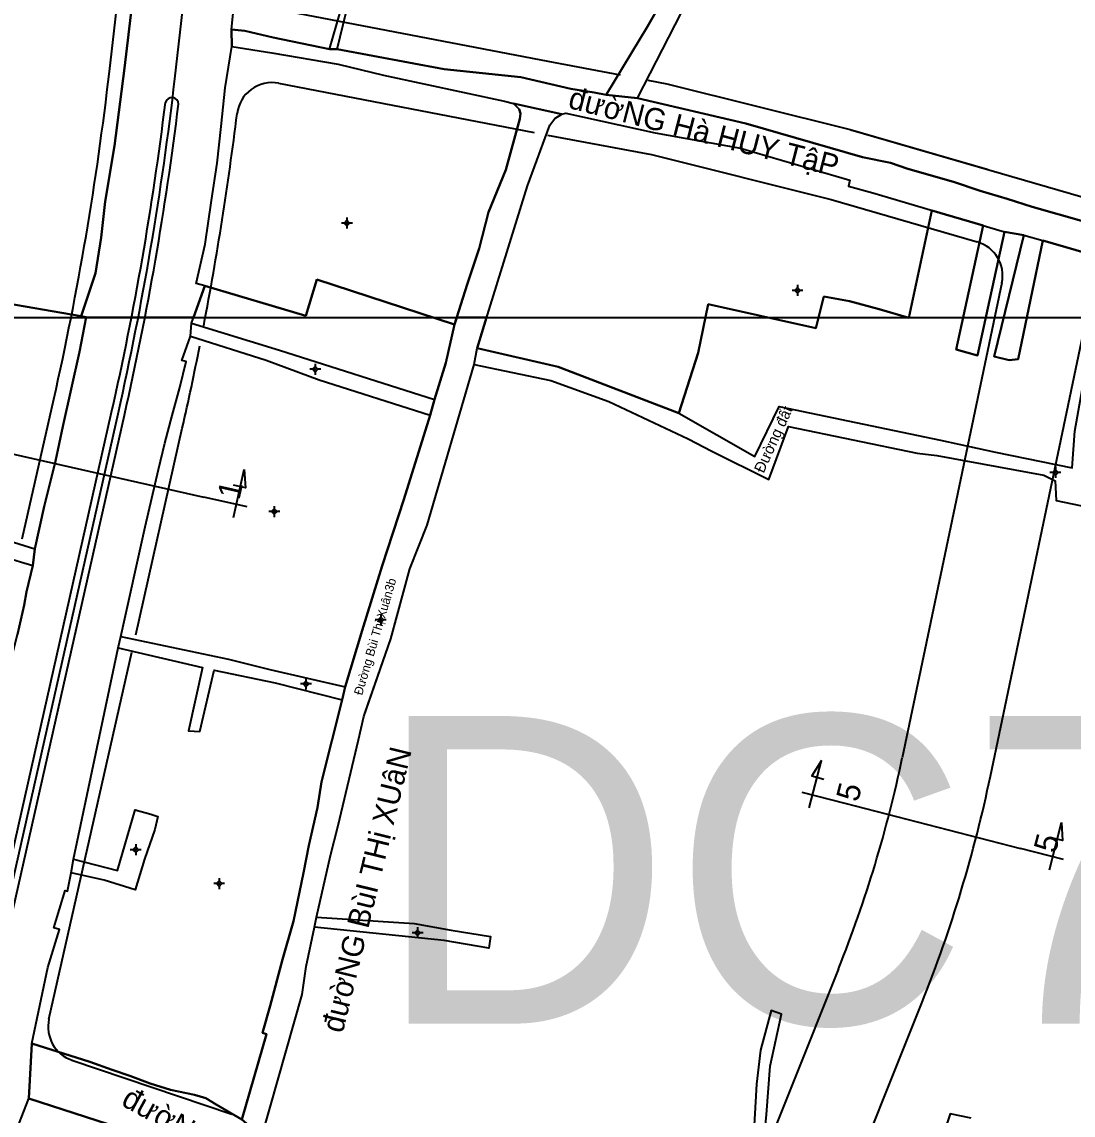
# Model space of a CAD drawing. Extents: x 547408 to 554234, y 1833375 to 1843904.
# Drawn here: x 552099.9 to 552339.2, y 1839318.5 to 1839567.3 of the extents above; entities that cross this region are included whole.
import ezdxf

# ---------------------------------------------------------------- set-up
doc = ezdxf.new("R2010")
doc.units = 0
for name, color, linetype in [('Level 1', 7, 'Continuous'), ('Level 10', 7, 'Continuous'), ('Level 11', 7, 'Continuous'), ('Level 2', 7, 'Continuous'), ('Level 30', 7, 'Continuous'), ('Level 4', 7, 'Continuous'), ('Level 5', 7, 'Continuous'), ('Level 52', 7, 'Continuous'), ('Level 62', 7, 'Continuous')]:
    doc.layers.add(name, color=color, linetype=linetype)

msp = doc.modelspace()

# ---------------------------------------------------------------- linework, layer by layer
at = {"layer": 'Level 1'}
for points in [[(552134.71, 1839554.27), (552146.43, 1839656.65)], [(552091, 1839341.81), (552121.78, 1839478.09)], [(552095.98, 1839469.37), (552141.33, 1839459.13)], [(552148.07, 1839454.5), (552150.52, 1839465.36)], [(552150.52, 1839465.36), (552150.83, 1839461.21), (552148.07, 1839461.83)], [(552151.21, 1839456.9), (552141.33, 1839459.13)], [(552279.13, 1839388.42), (552281.91, 1839399.2)], [(552281.91, 1839399.2), (552279.74, 1839395.65), (552282.49, 1839394.94)], [(552277.44, 1839391.99), (552287.24, 1839389.46)], [(552287.24, 1839389.46), (552327.22, 1839379.14)], [(552333.81, 1839374.3), (552336.6, 1839385.08)], [(552336.6, 1839385.08), (552336.78, 1839380.93), (552334.03, 1839381.64)], [(552337.02, 1839376.61), (552327.22, 1839379.14)]]:
    msp.add_lwpolyline(points, dxfattribs=at)
msp.add_arc((551424.35, 1839635.62), 715, 347.2723, 353.46678, dxfattribs=at)
at = {"layer": 'Level 10'}
for p, q in [((552147.64, 1839565.55), (552147.65, 1839561.66)), ((552169.91, 1839561.07), (552171.66, 1839561.02)), ((552232.94, 1839550.63), (552240.03, 1839549.87)), ((552211.84, 1839548.7), (552222.83, 1839546.24)), ((552138.24, 1839495.72), (552138.51, 1839498.68)), ((552202.83, 1839489.25), (552203.52, 1839492.97)), ((552192.84, 1839477.72), (552193.83, 1839481.29)), ((552102.36, 1839443.58), (552102.86, 1839447.34)), ((552121.84, 1839424.8), (552122.41, 1839427.4)), ((552111.61, 1839376.74), (552121.84, 1839424.8)), ((552172.8, 1839413.01), (552173.45, 1839415.92)), ((552111.09, 1839373.58), (552111.61, 1839376.74)), ((552166.53, 1839361.21), (552166.95, 1839363.5)), ((552101.44, 1839322.27), (552102.18, 1839334.75))]:
    msp.add_line(p, q, dxfattribs=at)
for points in [[(552240.03, 1839549.87), (552250.06, 1839569.41), (552257.09, 1839581.42), (552261.7, 1839591.23), (552278.68, 1839623.29), (552279.98, 1839624.39)], [(552147.64, 1839565.55), (552149.15, 1839580.4), (552150, 1839587.36), (552150.97, 1839595.91), (552151.9, 1839602.8), (552153.13, 1839614.59)], [(552169.91, 1839561.07), (552172.43, 1839569.68), (552173.93, 1839576.79), (552176.94, 1839592.58), (552178.44, 1839599.54), (552180.57, 1839610.24)], [(552171.66, 1839561.02), (552177.21, 1839583.89), (552180.68, 1839596.92), (552182.14, 1839605.43), (552183.15, 1839608.97)], [(552102.86, 1839447.34), (552104.95, 1839456.95), (552107.56, 1839467.32), (552109.21, 1839475.17), (552112.97, 1839492.19), (552114.55, 1839500.06), (552113.36, 1839500.3), (552116.65, 1839510.06), (552117.91, 1839518.2), (552118.84, 1839526.38), (552120.95, 1839539.03), (552123.21, 1839556.72), (552125.09, 1839572.04), (552126.89, 1839587.69)], [(552232.94, 1839550.63), (552242.32, 1839566.23), (552249.4, 1839578.55)], [(552147.64, 1839565.55), (552150.62, 1839565.2), (552157.07, 1839563.68), (552169.91, 1839561.07)], [(552138.51, 1839498.68), (552141.51, 1839507.17), (552139.59, 1839507.74), (552141.63, 1839516.65), (552143.04, 1839526.62), (552144.31, 1839535.1), (552145.24, 1839543.45), (552146.15, 1839552.24), (552147.65, 1839561.66)], [(552147.65, 1839561.66), (552156.8, 1839560.21), (552171.89, 1839557.65), (552182.21, 1839555.09), (552209.76, 1839549.21), (552211.84, 1839548.7)], [(552171.66, 1839561.02), (552196, 1839556.5), (552213.46, 1839554.66), (552224.88, 1839552.05), (552230.15, 1839551.19), (552232.94, 1839550.63)], [(552240.03, 1839549.87), (552264.73, 1839544.16), (552291.3, 1839536.44), (552297.63, 1839535.15), (552301.63, 1839533.79), (552312, 1839530.84), (552318.06, 1839528.84), (552324.19, 1839526.96), (552329.89, 1839525.14), (552341.7, 1839521.86), (552347.69, 1839520.35), (552353.64, 1839518.75), (552363.22, 1839515.94), (552384.32, 1839509.89), (552444.16, 1839493.72), (552451.17, 1839491.76), (552463.31, 1839487.9), (552482.71, 1839482.23), (552501.46, 1839475.87)], [(552193.83, 1839481.29), (552196.44, 1839489.69), (552198.36, 1839498.35), (552201.26, 1839507.47), (552203.97, 1839515.67), (552206.11, 1839523.97), (552210.05, 1839533.57), (552213.29, 1839545.22), (552213.39, 1839546.43), (552213.14, 1839547.42), (552211.84, 1839548.7)], [(552203.52, 1839492.97), (552215.02, 1839529.97), (552220.11, 1839543.75), (552221.2, 1839545.23), (552222.83, 1839546.24)], [(552222.83, 1839546.24), (552223.76, 1839546.5), (552244.04, 1839542.01), (552263.52, 1839538.51), (552288.38, 1839531.24), (552288.09, 1839529.89), (552293.64, 1839528.32), (552323.6, 1839519.46), (552328.01, 1839518.73), (552332.34, 1839517.52), (552346.63, 1839513.37)], [(552203.52, 1839492.97), (552221.99, 1839488.73), (552249.45, 1839478.24), (552266.72, 1839468.35), (552272.3, 1839479.7), (552309.04, 1839472.04), (552321.55, 1839469.36), (552338.97, 1839465.77), (552339.62, 1839474.14), (552346.63, 1839513.37)], [(552138.51, 1839498.68), (552158.57, 1839492.53), (552193.83, 1839481.29)], [(552122.41, 1839427.4), (552127.92, 1839452.32), (552131.01, 1839465.42), (552132.46, 1839471.36), (552134.13, 1839477.7), (552135.87, 1839484.02), (552137.29, 1839489.93), (552136.33, 1839490.21), (552138.24, 1839495.72)], [(552138.24, 1839495.72), (552155.48, 1839490.29), (552167.6, 1839485.83), (552192.84, 1839477.72)], [(552166.95, 1839363.5), (552170.16, 1839377.54), (552171.9, 1839384.39), (552176.53, 1839403.84), (552177.74, 1839409.19), (552183.89, 1839426.83), (552188.24, 1839442.82), (552192.13, 1839452.69), (552202.83, 1839489.25)], [(552202.83, 1839489.25), (552220.34, 1839485.67), (552233.49, 1839480.89), (552251.6, 1839472.39), (552256.99, 1839469.58), (552269.93, 1839463.09), (552274.42, 1839475.15), (552303.75, 1839469.07), (552308.23, 1839468.56), (552332.53, 1839464.1), (552335.17, 1839462.84), (552335.39, 1839458.35), (552356.5, 1839453.96), (552392.71, 1839447.07), (552395.08, 1839446.16), (552395.86, 1839448.39), (552414.17, 1839443.25), (552441.86, 1839436.1), (552486.73, 1839423.53), (552510.63, 1839416.98), (552515.84, 1839416.06), (552520.01, 1839416.61), (552526.52, 1839434.05), (552532.08, 1839457.47)], [(552173.45, 1839415.92), (552177.36, 1839428.77), (552181.92, 1839443.44), (552186.84, 1839458.54), (552192.84, 1839477.72)], [(552050.15, 1839468.31), (552050.68, 1839467.14), (552053.68, 1839464.82), (552059.05, 1839462.7), (552077.95, 1839455.42), (552077.93, 1839455.3), (552089.4, 1839451.54), (552102.86, 1839447.34)], [(552048.35, 1839462.23), (552055.12, 1839459.97), (552070.34, 1839454.11), (552085.2, 1839448.93), (552079.35, 1839431.14), (552081.93, 1839430.4), (552082.61, 1839432.83), (552083.97, 1839436.67), (552087.68, 1839448.05), (552099.57, 1839444.35), (552102.36, 1839443.58)], [(552075.9, 1839328.26), (552080.5, 1839345.32), (552081.18, 1839348.16), (552080.07, 1839348.42), (552082.34, 1839357.03), (552081.53, 1839357.28), (552083.24, 1839366.16), (552085.32, 1839373.71), (552086.29, 1839378.23), (552085.27, 1839378.57), (552086.59, 1839383.4), (552087.53, 1839387.76), (552089.9, 1839387.16), (552090.51, 1839390.6), (552091.45, 1839393.66), (552093.88, 1839403.94), (552092.62, 1839404.29), (552097.47, 1839422.13), (552098.86, 1839427.87), (552100.4, 1839434.55), (552100.9, 1839437.55), (552102.36, 1839443.58)], [(552122.41, 1839427.4), (552146.92, 1839422.24), (552156.37, 1839419.88), (552173.45, 1839415.92)], [(552121.84, 1839424.8), (552140.98, 1839420.3), (552137.81, 1839405.94), (552140.41, 1839405.76), (552143.66, 1839419.72), (552157.55, 1839416.82), (552172.8, 1839413.01)], [(552149.99, 1839317.5), (552155.56, 1839336.92), (552154.66, 1839337.23), (552156.4, 1839343.31), (552159.21, 1839353.89), (552161.7, 1839362.57), (552163.99, 1839373.61), (552165.24, 1839379.86), (552167.21, 1839388.48), (552168.08, 1839394.31), (552172.8, 1839413.01)], [(552111.61, 1839376.74), (552121.64, 1839374.12), (552125.69, 1839387.96), (552129.27, 1839386.97), (552130.86, 1839386.44), (552130.13, 1839383.46), (552127.8, 1839376.7), (552125.71, 1839369.76), (552118.61, 1839371.92), (552111.09, 1839373.58)], [(552102.18, 1839334.75), (552105.82, 1839352.03), (552108.45, 1839360.72), (552107.18, 1839361.1), (552109.73, 1839369.57), (552110.29, 1839369.46), (552111.09, 1839373.58)], [(552166.95, 1839363.5), (552189.23, 1839362.05), (552197.65, 1839360.53), (552206.58, 1839359.15), (552206.19, 1839356.43), (552196.03, 1839358.17), (552166.53, 1839361.21)], [(552154.53, 1839313.64), (552163.68, 1839345.94), (552164.61, 1839352.29), (552166.53, 1839361.21)], [(552268.46, 1839308.55), (552269.39, 1839318.64), (552270.24, 1839329.64), (552272.84, 1839341.47), (552270.46, 1839342.31), (552268.02, 1839333.24), (552267.14, 1839325.49), (552266.56, 1839314.81)], [(552102.18, 1839334.75), (552115.37, 1839330.59), (552120.42, 1839328.74), (552124.49, 1839327.38), (552129.11, 1839325.7), (552133.73, 1839324.21), (552139.19, 1839323.05), (552141.8, 1839322.3), (552144.12, 1839320.88), (552149.99, 1839317.5)], [(552077.72, 1839275.53), (552088.2, 1839269.95), (552130.09, 1839247.34), (552147.56, 1839237.11), (552152.68, 1839234.02), (552174.29, 1839223.39), (552188.55, 1839215.37), (552198.63, 1839209.88), (552222.88, 1839197), (552246.16, 1839240.79), (552251.29, 1839250.58), (552158.62, 1839300.58), (552142.94, 1839308.83), (552101.44, 1839322.27)], [(552077.72, 1839275.53), (552083.96, 1839287.91), (552093.3, 1839283.5), (552095.78, 1839290.46), (552090.09, 1839293.18), (552101.44, 1839322.27)], [(552316.04, 1839317.77), (552311.22, 1839318.73), (552307.29, 1839307.14)]]:
    msp.add_lwpolyline(points, dxfattribs=at)
at = {"layer": 'Level 11'}
for p, q in [((552173.89, 1839522.73), (552173.89, 1839522.11)), ((552173.27, 1839521.48), (552172.64, 1839521.48)), ((552173.89, 1839522.11), (552173.27, 1839521.48)), ((552173.27, 1839521.48), (552173.89, 1839520.85)), ((552174.51, 1839521.48), (552173.89, 1839522.11)), ((552173.89, 1839520.85), (552174.51, 1839521.48)), ((552173.89, 1839520.85), (552173.89, 1839520.23)), ((552175.14, 1839521.48), (552174.51, 1839521.48)), ((552276.47, 1839507.39), (552276.47, 1839506.77)), ((552275.85, 1839506.14), (552275.22, 1839506.14)), ((552276.47, 1839506.77), (552275.85, 1839506.14)), ((552275.85, 1839506.14), (552276.47, 1839505.51)), ((552277.09, 1839506.14), (552276.47, 1839506.77)), ((552276.47, 1839505.51), (552277.09, 1839506.14)), ((552276.47, 1839505.51), (552276.47, 1839504.89)), ((552277.72, 1839506.14), (552277.09, 1839506.14)), ((552166.03, 1839488.2), (552165.41, 1839488.2)), ((552166.66, 1839488.83), (552166.03, 1839488.2)), ((552166.03, 1839488.2), (552166.66, 1839487.57)), ((552166.66, 1839489.45), (552166.66, 1839488.83)), ((552167.29, 1839488.2), (552166.66, 1839488.83)), ((552166.66, 1839487.57), (552167.29, 1839488.2)), ((552166.66, 1839487.57), (552166.66, 1839486.95)), ((552167.91, 1839488.2), (552167.29, 1839488.2)), ((552335.21, 1839465.35), (552334.59, 1839464.72)), ((552335.21, 1839465.97), (552335.21, 1839465.35)), ((552335.83, 1839464.72), (552335.21, 1839465.35)), ((552334.59, 1839464.72), (552333.96, 1839464.72)), ((552334.59, 1839464.72), (552335.21, 1839464.09)), ((552335.21, 1839464.09), (552335.83, 1839464.72)), ((552335.21, 1839464.09), (552335.21, 1839463.47)), ((552336.46, 1839464.72), (552335.83, 1839464.72)), ((552156.73, 1839455.82), (552156.1, 1839455.82)), ((552157.35, 1839456.45), (552156.73, 1839455.82)), ((552156.73, 1839455.82), (552157.35, 1839455.19)), ((552157.35, 1839457.07), (552157.35, 1839456.45)), ((552157.97, 1839455.82), (552157.35, 1839456.45)), ((552157.35, 1839455.19), (552157.97, 1839455.82)), ((552157.35, 1839455.19), (552157.35, 1839454.57)), ((552158.6, 1839455.82), (552157.97, 1839455.82)), ((552180.97, 1839431.17), (552180.34, 1839431.17)), ((552181.59, 1839431.79), (552180.97, 1839431.17)), ((552180.97, 1839431.17), (552181.59, 1839430.55)), ((552181.59, 1839432.42), (552181.59, 1839431.79)), ((552182.21, 1839431.17), (552181.59, 1839431.79)), ((552181.59, 1839430.55), (552182.21, 1839431.17)), ((552181.59, 1839430.55), (552181.59, 1839429.92)), ((552182.84, 1839431.17), (552182.21, 1839431.17)), ((552164.56, 1839417.83), (552164.56, 1839417.21)), ((552163.94, 1839416.58), (552163.31, 1839416.58)), ((552164.56, 1839417.21), (552163.94, 1839416.58)), ((552163.94, 1839416.58), (552164.56, 1839415.95)), ((552165.19, 1839416.58), (552164.56, 1839417.21)), ((552164.56, 1839415.95), (552165.19, 1839416.58)), ((552164.56, 1839415.95), (552164.56, 1839415.33)), ((552165.81, 1839416.58), (552165.19, 1839416.58)), ((552125.17, 1839378.86), (552124.54, 1839378.86)), ((552125.79, 1839379.49), (552125.17, 1839378.86)), ((552125.17, 1839378.86), (552125.79, 1839378.23)), ((552125.79, 1839380.11), (552125.79, 1839379.49)), ((552126.41, 1839378.86), (552125.79, 1839379.49)), ((552125.79, 1839378.23), (552126.41, 1839378.86)), ((552125.79, 1839378.23), (552125.79, 1839377.61)), ((552127.04, 1839378.86), (552126.41, 1839378.86)), ((552144.18, 1839371.15), (552143.55, 1839371.15)), ((552144.8, 1839371.77), (552144.18, 1839371.15)), ((552144.18, 1839371.15), (552144.8, 1839370.53)), ((552144.8, 1839372.4), (552144.8, 1839371.77)), ((552145.43, 1839371.15), (552144.8, 1839371.77)), ((552144.8, 1839370.53), (552145.43, 1839371.15)), ((552144.8, 1839370.53), (552144.8, 1839369.9)), ((552146.05, 1839371.15), (552145.43, 1839371.15)), ((552189.96, 1839360.59), (552189.33, 1839359.96)), ((552189.96, 1839361.21), (552189.96, 1839360.59)), ((552190.59, 1839359.96), (552189.96, 1839360.59)), ((552189.33, 1839359.96), (552188.71, 1839359.96)), ((552189.33, 1839359.96), (552189.96, 1839359.33)), ((552189.96, 1839359.33), (552190.59, 1839359.96)), ((552189.96, 1839359.33), (552189.96, 1839358.71)), ((552191.21, 1839359.96), (552190.59, 1839359.96))]:
    msp.add_line(p, q, dxfattribs=at)
for centre in [(552173.89, 1839521.48), (552276.47, 1839506.14), (552166.66, 1839488.2), (552335.21, 1839464.72), (552157.35, 1839455.82), (552181.59, 1839431.17), (552164.56, 1839416.58), (552125.79, 1839378.86), (552144.8, 1839371.15), (552189.96, 1839359.96)]:
    msp.add_circle(centre, 0.15, dxfattribs=at)
at = {"layer": 'Level 2'}
for p, q in [((552249.4, 1839578.55), (552242.32, 1839566.23)), ((552125.09, 1839572.04), (552123.21, 1839556.72)), ((552240.03, 1839549.87), (552250.06, 1839569.41)), ((552242.32, 1839566.23), (552232.94, 1839550.63)), ((552232.94, 1839550.63), (552240.03, 1839549.87)), ((552213.39, 1839546.43), (552213.29, 1839545.22)), ((552301.63, 1839533.79), (552297.63, 1839535.15)), ((552206.11, 1839523.97), (552203.97, 1839515.67)), ((552198.36, 1839498.35), (552196.44, 1839489.69)), ((552196.44, 1839489.69), (552193.83, 1839481.29)), ((552193.83, 1839481.29), (552192.84, 1839477.72)), ((552192.84, 1839477.72), (552186.84, 1839458.54)), ((552186.84, 1839458.54), (552181.92, 1839443.44)), ((552181.92, 1839443.44), (552177.36, 1839428.77)), ((552165.24, 1839379.86), (552163.99, 1839373.61)), ((552163.99, 1839373.61), (552161.7, 1839362.57)), ((552156.4, 1839343.31), (552154.66, 1839337.23)), ((552154.66, 1839337.23), (552155.56, 1839336.92)), ((552102.18, 1839334.75), (552101.44, 1839322.27))]:
    msp.add_line(p, q, dxfattribs=at)
for points in [[(552090.09, 1839293.18), (552101.44, 1839322.27), (552102.18, 1839334.75), (552105.82, 1839352.03), (552108.45, 1839360.72), (552107.18, 1839361.1), (552109.73, 1839369.57), (552110.29, 1839369.46), (552111.09, 1839373.58), (552111.61, 1839376.74), (552121.84, 1839424.8), (552122.41, 1839427.4), (552127.92, 1839452.32), (552131.01, 1839465.42), (552132.46, 1839471.36), (552134.13, 1839477.7), (552135.87, 1839484.02), (552137.29, 1839489.93), (552136.33, 1839490.21), (552138.24, 1839495.72), (552138.51, 1839498.68), (552141.51, 1839507.17), (552139.59, 1839507.74), (552141.63, 1839516.65), (552143.04, 1839526.62), (552144.31, 1839535.1), (552145.24, 1839543.45), (552146.15, 1839552.24), (552147.65, 1839561.66), (552147.64, 1839565.55), (552149.15, 1839580.4)], [(552264.73, 1839544.16), (552240.03, 1839549.87), (552232.94, 1839550.63), (552230.15, 1839551.19), (552224.88, 1839552.05), (552213.46, 1839554.66), (552196, 1839556.5), (552171.66, 1839561.02), (552169.91, 1839561.07), (552157.07, 1839563.68), (552150.62, 1839565.2), (552147.64, 1839565.55), (552147.65, 1839561.66), (552156.8, 1839560.21), (552171.89, 1839557.65), (552182.21, 1839555.09), (552209.76, 1839549.21), (552211.84, 1839548.7), (552222.83, 1839546.24), (552223.76, 1839546.5)], [(552123.21, 1839556.72), (552120.95, 1839539.03), (552118.84, 1839526.38), (552117.91, 1839518.2), (552116.65, 1839510.06), (552113.36, 1839500.3), (552114.55, 1839500.06), (552112.97, 1839492.19)], [(552222.83, 1839546.24), (552211.84, 1839548.7), (552213.14, 1839547.42), (552213.39, 1839546.43)], [(552213.29, 1839545.22), (552210.05, 1839533.57), (552206.11, 1839523.97)], [(552220.11, 1839543.75), (552221.2, 1839545.23), (552222.83, 1839546.24)], [(552223.76, 1839546.5), (552244.04, 1839542.01), (552263.52, 1839538.51), (552288.38, 1839531.24)], [(552155.56, 1839336.92), (552149.99, 1839317.5), (552154.53, 1839313.64), (552163.68, 1839345.94), (552164.61, 1839352.29), (552166.53, 1839361.21), (552166.95, 1839363.5), (552170.16, 1839377.54), (552171.9, 1839384.39), (552176.53, 1839403.84), (552177.74, 1839409.19), (552178.05, 1839410.07), (552183.89, 1839426.83), (552188.24, 1839442.82), (552192.13, 1839452.69), (552202.83, 1839489.25), (552203.52, 1839492.97), (552215.02, 1839529.97), (552220.11, 1839543.75)], [(552297.63, 1839535.15), (552291.3, 1839536.44), (552264.73, 1839544.16)], [(552318.06, 1839528.84), (552312, 1839530.84), (552301.63, 1839533.79)], [(552288.38, 1839531.24), (552288.09, 1839529.89), (552293.64, 1839528.32)], [(552293.64, 1839528.32), (552323.6, 1839519.46), (552328.01, 1839518.73), (552332.34, 1839517.52), (552346.63, 1839513.37)], [(552329.89, 1839525.14), (552324.19, 1839526.96), (552318.06, 1839528.84)], [(552347.69, 1839520.35), (552341.7, 1839521.86), (552329.89, 1839525.14)], [(552203.97, 1839515.67), (552201.26, 1839507.47), (552198.36, 1839498.35)], [(552112.97, 1839492.19), (552109.21, 1839475.17), (552107.56, 1839467.32), (552104.95, 1839456.95), (552102.86, 1839447.34)], [(552102.86, 1839447.34), (552102.36, 1839443.58), (552100.9, 1839437.55), (552100.4, 1839434.55), (552098.86, 1839427.87)], [(552177.36, 1839428.77), (552173.45, 1839415.92), (552172.8, 1839413.01), (552168.08, 1839394.31), (552167.21, 1839388.48), (552165.24, 1839379.86)], [(552161.7, 1839362.57), (552159.21, 1839353.89), (552156.4, 1839343.31)], [(552250.4, 1839261.56), (552249.33, 1839262.35), (552246.45, 1839263.89), (552233.73, 1839270.63), (552216.5, 1839280.42), (552199.25, 1839289.67), (552189.55, 1839296.89), (552184.13, 1839299.61), (552179.79, 1839301.93), (552174.27, 1839304.11), (552154.53, 1839313.64), (552149.99, 1839317.5), (552144.12, 1839320.88), (552141.8, 1839322.3), (552139.19, 1839323.05), (552133.73, 1839324.21), (552129.11, 1839325.7), (552124.49, 1839327.38), (552120.42, 1839328.74), (552115.37, 1839330.59), (552102.18, 1839334.75)], [(552101.44, 1839322.27), (552142.94, 1839308.83), (552158.62, 1839300.58), (552251.29, 1839250.58)]]:
    msp.add_lwpolyline(points, dxfattribs=at)
at = {"layer": 'Level 30'}
for points in [[(552119.81, 1839555.97), (552122.24, 1839577.21)], [(552159.04, 1839569.94), (552219.61, 1839558.29)], [(552219.61, 1839558.29), (552236.11, 1839555.18)], [(552158.33, 1839553.28), (552216.52, 1839542.08)], [(552242.36, 1839554), (552246.74, 1839553.17)], [(552246.74, 1839553.17), (552288.46, 1839542.73)], [(552288.46, 1839542.73), (552319.62, 1839533.7)], [(552288.61, 1839542.69), (552406.72, 1839508.45)], [(552219.59, 1839541.5), (552243.2, 1839537.05)], [(552243.2, 1839537.05), (552284.16, 1839526.8)], [(552284.16, 1839526.8), (552317.38, 1839517.17)], [(552322.99, 1839507.85), (552300.33, 1839399.81)], [(552320.4, 1839395.61), (552342.48, 1839500.94)], [(552099.97, 1839449.62), (552107.15, 1839481.4)], [(552089.54, 1839342.14), (552120.32, 1839478.42)], [(552092.46, 1839341.48), (552123.25, 1839477.76)], [(552125.79, 1839427.74), (552136.41, 1839474.79)], [(552106.04, 1839340.32), (552124.91, 1839423.83)], [(552285.83, 1839351.79), (552253.43, 1839270.69)], [(552266.18, 1839247.35), (552304.86, 1839344.18)], [(552111.29, 1839330.98), (552147.66, 1839318.72)]]:
    msp.add_lwpolyline(points, dxfattribs=at)
for centre, radius, start, end in [((551424.35, 1839635.62), 700, 347.2723, 353.46678), ((552156.82, 1839545.42), 8, 79.1061, 172.9796), ((552134.03, 1839548.53), 1.51, 0.1813, 165.8558), ((551424.35, 1839635.62), 713.5, 347.2723, 353.01852), ((551424.35, 1839635.62), 716.5, 347.2723, 353.01852), ((551424.35, 1839635.62), 730, 349.13979, 352.97961), ((552315.16, 1839509.49), 8, 348.158, 73.8337), ((551424.35, 1839635.62), 730, 347.2723, 348.77847), ((552016.75, 1839459.27), 289.75, 338.2251, 348.158), ((552016.75, 1839459.27), 310.25, 338.2251, 348.158), ((552113.85, 1839338.56), 8, 167.2723, 251.3721)]:
    msp.add_arc(centre, radius, start, end, dxfattribs=at)
at = {"layer": 'Level 52'}
for p, q in [((552318.78, 1839520.91), (552307.07, 1839524.36)), ((552307.07, 1839524.36), (552318.78, 1839520.91)), ((552312.59, 1839492.69), (552318.78, 1839520.91)), ((552318.78, 1839520.91), (552312.59, 1839492.69)), ((552328.01, 1839518.73), (552323.6, 1839519.46)), ((552323.6, 1839519.46), (552328.01, 1839518.73)), ((552346.63, 1839513.37), (552332.34, 1839517.52)), ((552332.34, 1839517.52), (552346.63, 1839513.37)), ((552167.04, 1839508.62), (552164.52, 1839500.35)), ((552164.52, 1839500.35), (552167.04, 1839508.62)), ((552198.36, 1839498.35), (552167.04, 1839508.62)), ((552167.04, 1839508.62), (552198.36, 1839498.35)), ((552113.36, 1839500.3), (552081.97, 1839505.72)), ((552081.97, 1839505.72), (552113.36, 1839500.3)), ((552141.51, 1839507.17), (552138.98, 1839500)), ((552138.98, 1839500), (552141.51, 1839507.17)), ((552164.52, 1839500.35), (552141.51, 1839507.17)), ((552141.51, 1839507.17), (552164.52, 1839500.35)), ((552288.3, 1839503.7), (552282.49, 1839504.74)), ((552282.49, 1839504.74), (552288.3, 1839503.7)), ((552295.07, 1839501.9), (552288.3, 1839503.7)), ((552288.3, 1839503.7), (552295.07, 1839501.9)), ((552114.55, 1839500.06), (552113.36, 1839500.3)), ((552113.36, 1839500.3), (552114.55, 1839500.06)), ((552114.54, 1839500), (552114.55, 1839500.06)), ((552138.98, 1839500), (552114.54, 1839500)), ((552114.55, 1839500.06), (552114.55, 1839500)), ((552114.55, 1839500), (552138.98, 1839500)), ((552198.88, 1839500), (552198.36, 1839498.35)), ((552198.36, 1839498.35), (552198.88, 1839500)), ((552205.7, 1839500), (552198.88, 1839500)), ((552198.88, 1839500), (552205.7, 1839500)), ((552203.52, 1839492.97), (552205.7, 1839500)), ((552205.7, 1839500), (552203.52, 1839492.97)), ((552221.99, 1839488.73), (552203.52, 1839492.97)), ((552203.52, 1839492.97), (552221.99, 1839488.73)), ((552249.45, 1839478.24), (552221.99, 1839488.73)), ((552221.99, 1839488.73), (552249.45, 1839478.24))]:
    msp.add_line(p, q, dxfattribs=at)
for points in [[(552307.07, 1839524.36), (552301.79, 1839499.92), (552295.07, 1839501.9)], [(552295.07, 1839501.9), (552301.79, 1839499.92), (552307.07, 1839524.36)], [(552323.6, 1839519.46), (552317.48, 1839491.35), (552312.59, 1839492.69)], [(552312.59, 1839492.69), (552317.48, 1839491.35), (552323.6, 1839519.46)], [(552324.66, 1839490.25), (552321.26, 1839491.07), (552328.01, 1839518.73)], [(552328.01, 1839518.73), (552321.26, 1839491.07), (552324.66, 1839490.25)], [(552332.34, 1839517.52), (552326.7, 1839490.47), (552324.66, 1839490.25)], [(552324.66, 1839490.25), (552326.7, 1839490.47), (552332.34, 1839517.52)], [(552282.49, 1839504.74), (552280.65, 1839497.55), (552256.14, 1839503.05)], [(552256.14, 1839503.05), (552280.65, 1839497.55), (552282.49, 1839504.74)], [(552256.14, 1839503.05), (552253.89, 1839491.95), (552249.45, 1839478.24)], [(552249.45, 1839478.24), (552253.89, 1839491.95), (552256.14, 1839503.05)]]:
    msp.add_lwpolyline(points, dxfattribs=at)
at = {"layer": 'Level 62'}
msp.add_line((550500, 1839500), (553000, 1839500), dxfattribs=at)

# ---------------------------------------------------------------- texts
at = {"layer": 'Level 1'}
for s, height, rotation, p in [('đườNG Hà HUY TậP', 5, 345.523, (552224.02, 1839547.73)), ('1', 5.21, 77.2723, (552149.4, 1839458.31)), ('đườNG BùI THị XUâN', 5, 76.2777, (552172.92, 1839336.94)), ('5', 5.21, 75.5283, (552290.22, 1839389.51)), ('5', 5.21, 75.5283, (552335.21, 1839377.89)), ('đườNG NGô Sỹ LIêN', 5, 331.2399, (552122.24, 1839320.84))]:
    msp.add_text(s, height=height, rotation=rotation, dxfattribs=at).set_placement(p)
at = {"layer": 'Level 4'}
msp.add_text('3b', height=2, rotation=73.4687, dxfattribs=at).set_placement((552184.31, 1839437.44))
at = {"layer": 'Level 5'}
for s, height, rotation, p in [('Đường đất', 2.504, 65.5059, (552268.75, 1839464.39)), ('Đường Bùi Thị Xuân', 2, 73.4687, (552177.34, 1839413.88))]:
    msp.add_text(s, height=height, rotation=rotation, dxfattribs=at).set_placement(p)
at = {"layer": 'Level 62'}
msp.add_text('DC75', height=70, dxfattribs=at).set_placement((552180.25, 1839339.29))

doc.saveas('drawing.dxf')
